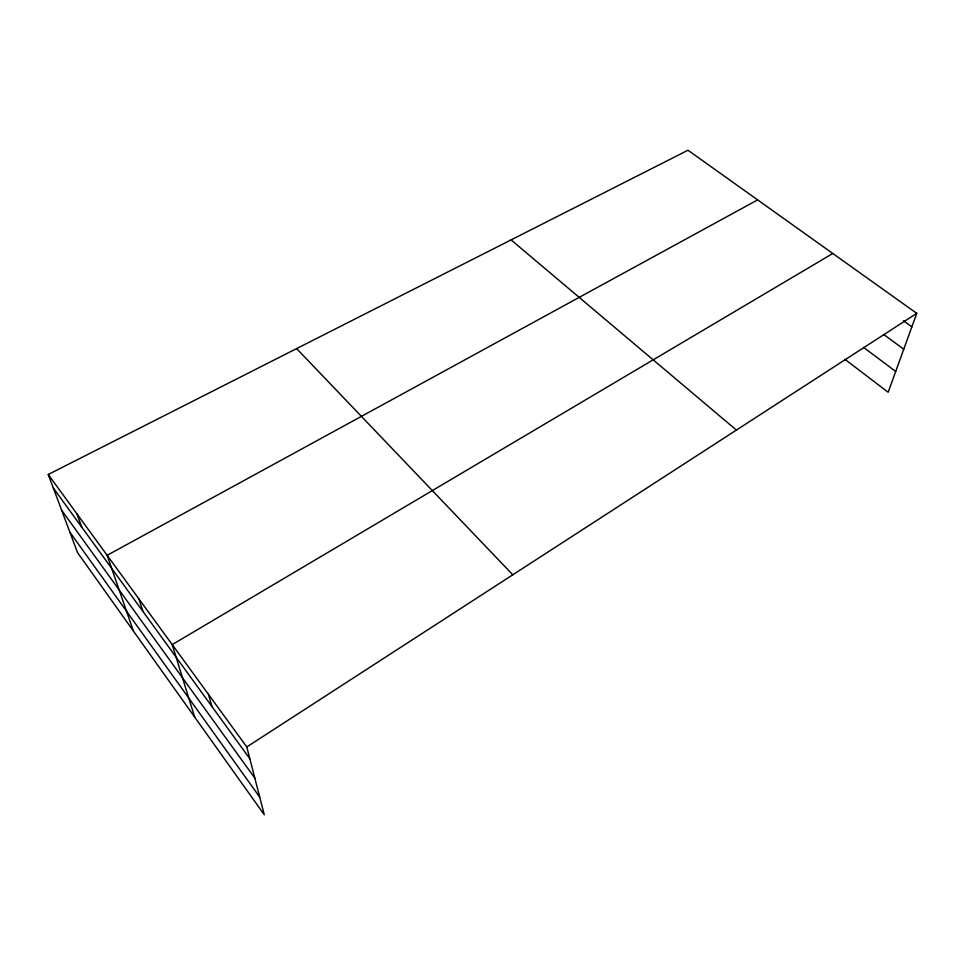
<?xml version="1.0" encoding="UTF-8"?>
<svg xmlns="http://www.w3.org/2000/svg" width="965" height="965" viewBox="0 0 965 965"><rect width="100%" height="100%" fill="white"/><g stroke="black" fill="none" stroke-linecap="round" stroke-linejoin="round"><path stroke-width="1.45" d="M48.25 474.478L246.787 746.958L264.277 814.762L77.514 552.583L48.25 474.478L687.985 150.238L916.75 313.348L888.162 392.272L844.918 359.33M246.787 746.958L916.75 313.348M832.795 253.493L172.216 644.608L194.641 717.007M757.622 199.888L107.151 555.309L133.375 631.014M903.409 320.73L911.865 326.833M883.65 334.433L903.759 349.209M863.542 347.364L895.701 371.453M511.076 239.899L736.392 430.076M296.641 348.594L512.801 574.79M53.28 487.916L249.826 758.743M61.615 510.147L254.82 778.116M69.842 532.113L259.73 797.138M76.983 513.911L81.784 527.18M138.851 598.819L143.073 611.641M208.464 694.366L211.95 706.549"/></g></svg>
